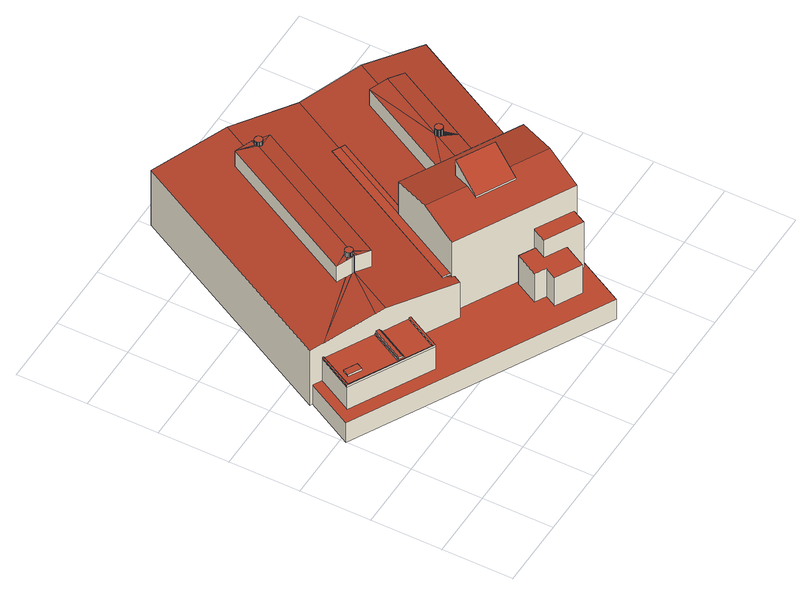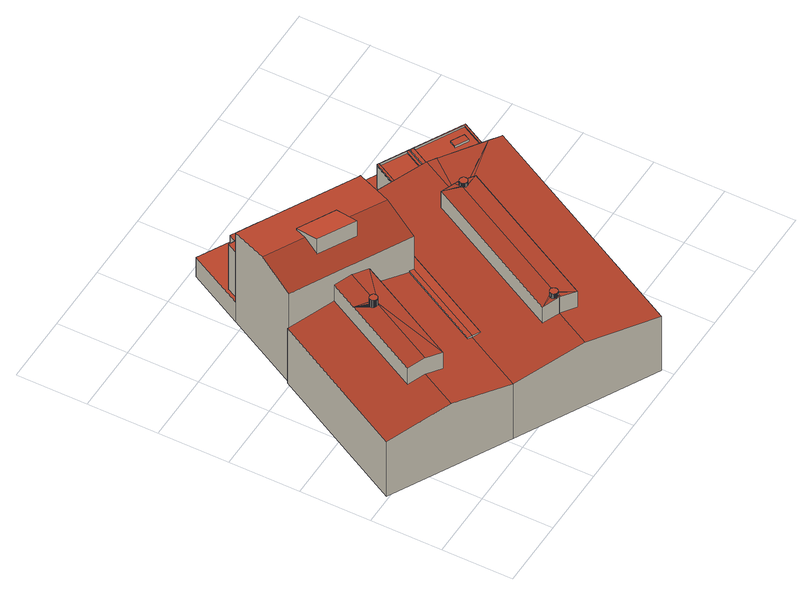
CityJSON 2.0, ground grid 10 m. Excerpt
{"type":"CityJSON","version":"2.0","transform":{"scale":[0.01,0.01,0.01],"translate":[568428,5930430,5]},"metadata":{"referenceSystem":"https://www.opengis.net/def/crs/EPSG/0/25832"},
"CityObjects":{
"building1":{"type":"Building","attributes":{"Grundfläche 2D":"1743.526719","Grundhöhe NN":"5.417"},"children":["building1-1","building1-2","building1-3","building1-4","building1-5","building1-6","building1-7"],"geometry":[{"type":"MultiSurface","lod":"3","boundaries":[[[0,1,2,3,4,5,6,7]],[[8,9,10,11,12]],[[13,14,15,16]],[[17,18,19,20,21,22,23,24,25,26,27,28,29,30,31,32]],[[33,34,35,36,37,38,39,40,31,41,42]],[[31,40,43]],[[31,43,44]],[[31,44,45]],[[31,45,32]],[[41,46,42]],[[46,47,42]],[[48,49,50,51,46,52,53]],[[46,51,54]],[[55,56,47,46,54,57]],[[52,58,59]],[[58,60,61]],[[58,61,59]],[[62,63,52]],[[62,52,64]],[[63,65,52]],[[65,53,52]],[[52,59,64]],[[66,60,58]],[[67,68,69,60,66]],[[70,69,68]],[[71,69,70]],[[72,69,71]],[[73,74,75,76,77,78,79,80,81,60,69,72]],[[82,83,84,85,86,87,88,89,90,91,28,27,92]],[[83,82,93]],[[83,93,94]],[[83,94,95]],[[96,75,83,95,97]],[[96,98,75]],[[75,98,76]],[[99,100,101,102,103,85,84,104,105]],[[91,106,28]],[[106,107,28]],[[107,108,28]],[[28,108,109,29]],[[110,111,112]],[[113,114,115,116,117,118,119,120,121,122,104,84,110,112,123]],[[124,125,110,126,127,128]],[[129,110,125,130]],[[131,111,110,129,132]],[[133,127,126]],[[133,134,135,136,137,138,128,127]],[[30,29,139]],[[140,141,30,139,142]],[[143,30,141,144]],[[145,146,147,135,134,30,143,148]],[[149,150,151,152,153,154,155,156,157,158,159,160,161,162,163,164,165,166,167]],[[154,168,169]],[[154,169,155]],[[170,171,172,173,174,175,176,162,161,177,178]],[[173,172,179]],[[180,181,182,172,183]],[[184,172,182]],[[172,184,185,179]],[[181,180,186]],[[186,180,151,150,187]],[[61,188,59]],[[189,190,191,192,193,194,195,196]],[[197,198,191,190]],[[199,200,201,202,203,204,205,206]],[[202,201,207]],[[208,209,210,211,212,213,214,215,216,217,218,199,219,220]],[[199,218,221]],[[199,221,222]],[[199,222,223]],[[224,199,223,225]],[[199,224,226]],[[199,226,227]],[[228,199,227,229]],[[199,228,230]],[[199,230,231]],[[232,233,234,199,231,235]],[[199,234,236]],[[199,236,237]],[[199,237,200]],[[208,238,239]],[[208,239,240]],[[241,242,208,240,243]],[[208,242,209]],[[224,244,226]],[[202,207,245]],[[246,247,248,202,245,249]],[[250,251,252,208,220]],[[253,251,254,255]],[[251,253,252]],[[202,256,257,258,259,260,261,254,262,203]],[[254,261,255]],[[263,202,248,264]],[[202,263,256]],[[252,265,208]],[[265,266,208]],[[266,267,208]],[[267,238,208]],[[268,269,270,271,272,273,274,275,276,277,278,279,280,281,282,283,284,285,286,287]],[[288,289,290,291,292,293,294,295,296,297]],[[298,299,289,288,300,301,302,303,304,293,292]],[[184,305,185]],[[306,307,160,159,308,309,310,311,312,313]],[[314,315,307,306,316,317,318,319,320,321,322,323]],[[324,325,326,327,328,329,330,331,332,333]],[[4,3,283,282]],[[282,281,5,4]],[[281,280,6,5]],[[280,279,7,6]],[[0,7,279,278]],[[1,0,278,277]],[[283,3,2,10,9,8,284]],[[11,10,2,1,277,276]],[[275,12,11,276]],[[289,299,14,13,290]],[[299,298,15,14]],[[291,16,15,298,292]],[[291,290,13,16]],[[31,174,173,179,185,305,184,66,58,52,46,41]],[[184,182,181,68,67,66]],[[68,181,186]],[[68,186,70]],[[71,70,186,187]],[[187,150,72,71]],[[167,166,165,83,75,74,73,72,150,149]],[[84,83,165,164]],[[164,163,162,126,110,84]],[[162,176,133,126]],[[30,134,133,176,175]],[[31,30,175,174]],[[159,158,192,191]],[[193,192,158,157]],[[157,156,194,193]],[[156,155,195,194]],[[155,169,196,195]],[[169,168,189,196]],[[198,197,309,308]],[[308,159,191,198]],[[320,319,318,317,219,199,206,205,204,322,321]],[[317,316,306,313,251,250,220,219]],[[311,310,254,251,313,312]],[[272,271,334,335]],[[273,272,335,336]],[[274,273,336,337]],[[168,154,302,301,300,288,297,190,189]],[[285,284,8,12,275,274,304,303,302,154,153]],[[294,293,304,274,337,338,323]],[[204,203,262,254,310,309,197,190,297,296,295,294,323,322]],[[177,161,160,339,340]],[[178,177,340,341]],[[331,330,329,328,327,326,325,324,287,286,152,151,180,183,172,171,170,178,341,334,271,270]],[[152,286,285,153]],[[314,323,338,342]],[[315,314,342,343]],[[339,160,307,315,343]],[[331,270,269,332]],[[332,269,268,333]],[[333,268,287,324]],[[342,338,337,336,335,334,341,340,339,343]]],"semantics":{"surfaces":[{"type":"RoofSurface"},{"type":"WallSurface"},{"type":"GroundSurface"}],"values":[0,0,0,0,0,0,0,0,0,0,0,0,0,0,0,0,0,0,0,0,0,0,0,0,0,0,0,0,0,0,0,0,0,0,0,0,0,0,0,0,0,0,0,0,0,0,0,0,0,0,0,0,0,0,0,0,0,0,0,0,0,0,0,0,0,0,0,0,0,0,0,0,0,0,0,0,0,0,0,0,0,0,0,0,0,0,0,0,0,0,0,0,0,0,0,0,0,0,0,0,0,0,0,0,0,1,1,1,1,1,1,1,1,1,1,1,1,1,1,1,1,1,1,1,1,1,1,1,1,1,1,1,1,1,1,1,1,1,1,1,1,1,1,1,1,1,1,1,1,1,1,1,1,1,1,1,1,1,2]}}]},
"building1-1":{"type":"BuildingInstallation","parents":["building1"],"geometry":[{"type":"MultiSurface","lod":"3","boundaries":[[[344,345,346,347,348,349,350,351,352,353,354,355,356,357,358,359,360,361,362,363,364,365,366,367,368,369,370,371,372,373,374,375,376,377,378,379,380,381,382,383,384,385,386,387,388,389,390,391,392,393]],[[350,349,91,90]],[[345,344,29,109]],[[346,345,109,108]],[[347,346,108,107]],[[348,347,107,106]],[[349,348,106,91]],[[351,350,90,89]],[[352,351,89,88]],[[353,352,88,87]],[[354,353,87,86]],[[355,354,86,85]],[[356,355,85,103]],[[357,356,103,102]],[[358,357,102,101]],[[359,358,101,100]],[[360,359,100,99]],[[361,360,99,105]],[[362,361,105,104]],[[363,362,104,122]],[[364,363,122,121]],[[365,364,121,120]],[[366,365,120,119]],[[367,366,119,118]],[[368,367,118,117]],[[369,368,117,116]],[[370,369,116,115]],[[371,370,115,114]],[[372,371,114,113]],[[373,372,113,123]],[[374,373,123,112]],[[374,112,111]],[[375,374,111,131]],[[376,375,131,132]],[[377,376,132,129]],[[378,377,129,130]],[[124,379,378,130,125]],[[380,379,124,128]],[[381,380,128,138]],[[382,381,138,137]],[[135,383,382,137,136]],[[384,383,135,147]],[[385,384,147,146]],[[386,385,146,145]],[[387,386,145,148]],[[388,387,148,143]],[[389,388,143,144]],[[390,389,144,141]],[[391,390,141,140]],[[392,391,140,142]],[[393,392,142,139]],[[344,393,139,29]]],"semantics":{"surfaces":[{"type":"RoofSurface"},{"type":"WallSurface"}],"values":[0,1,1,1,1,1,1,1,1,1,1,1,1,1,1,1,1,1,1,1,1,1,1,1,1,1,1,1,1,1,1,1,1,1,1,1,1,1,1,1,1,1,1,1,1,1,1,1,1,1,1,1]}}]},
"building1-2":{"type":"BuildingInstallation","parents":["building1"],"geometry":[{"type":"MultiSurface","lod":"3","boundaries":[[[394,395,396,397,398,399,400,401,402,403,404,405,406,407,408,409,410,411,412,413,414,415,416,417,418,419,420,421,422,423,424,425,426,427,428,429,430,431,432,433,434,435,436,437,438,439,440,441,442,443,444,445]],[[438,437,53,65]],[[51,433,432,57,54]],[[434,433,51,50]],[[435,434,50,49]],[[436,435,49,48]],[[437,436,48,53]],[[439,438,65,63]],[[440,439,63,62]],[[441,440,62,64]],[[442,441,64,59]],[[61,443,442,59,188]],[[444,443,61,60]],[[445,444,60,81]],[[394,445,81,80]],[[395,394,80,79]],[[396,395,79,78]],[[397,396,78,77]],[[398,397,77,76]],[[96,399,398,76,98]],[[400,399,96,97]],[[401,400,97,95]],[[402,401,95,94]],[[403,402,94,93]],[[404,403,93,82]],[[405,404,82,92]],[[406,405,92,27]],[[407,406,27,26]],[[408,407,26,25]],[[409,408,25,24]],[[410,409,24,23]],[[411,410,23,22]],[[412,411,22,21]],[[413,412,21,20]],[[414,413,20,19]],[[415,414,19,18]],[[416,415,18,17]],[[417,416,17,32]],[[418,417,32,45]],[[419,418,45,44]],[[420,419,44,43]],[[421,420,43,40]],[[422,421,40,39]],[[423,422,39,38]],[[424,423,38,37]],[[425,424,37,36]],[[426,425,36,35]],[[427,426,35,34]],[[428,427,34,33]],[[47,56,430,429,428,33,42]],[[431,430,56,55]],[[432,431,55,57]]],"semantics":{"surfaces":[{"type":"RoofSurface"},{"type":"WallSurface"}],"values":[0,1,1,1,1,1,1,1,1,1,1,1,1,1,1,1,1,1,1,1,1,1,1,1,1,1,1,1,1,1,1,1,1,1,1,1,1,1,1,1,1,1,1,1,1,1,1,1,1,1,1,1]}}]},
"building1-3":{"type":"BuildingInstallation","parents":["building1"],"geometry":[{"type":"MultiSurface","lod":"3","boundaries":[[[446,447,448,449,450,451,452,453,454,455,456,457,458,459,460,461,462,463,464,465,466,467,468,469,470,471,472,473,474,475,476,477,478,479,480,481,482,483,484,485,486,487,488,489,490,491,492,493,494,495,496,497,498,499]],[[449,448,235,231]],[[498,497,237,236]],[[499,498,236,234]],[[446,499,234,233]],[[447,446,233,232]],[[448,447,232,235]],[[450,449,231,230]],[[451,450,230,228]],[[452,451,228,229]],[[453,452,229,227]],[[227,454,453]],[[455,454,226,244]],[[456,455,244,224]],[[457,456,224,225]],[[458,457,225,223]],[[459,458,223,222]],[[460,459,222,221]],[[461,460,221,218]],[[462,461,218,217]],[[463,462,217,216]],[[464,463,216,215]],[[465,464,215,214]],[[466,465,214,213]],[[467,466,213,212]],[[468,467,212,211]],[[469,468,211,210]],[[470,469,210,209]],[[471,470,209,242]],[[472,471,242,241]],[[473,472,241,243]],[[474,473,243,240]],[[475,474,240,239]],[[476,475,239,238]],[[238,267,476]],[[477,476,267,266]],[[478,477,266,265]],[[479,478,265,252]],[[480,479,252,253]],[[481,480,253,255]],[[482,481,255,261]],[[483,482,261,260]],[[484,483,260,259]],[[485,484,259,258]],[[486,485,258,257]],[[487,486,257,256]],[[488,487,256,263]],[[489,488,263,264]],[[247,490,489,264,248]],[[491,490,247,246]],[[492,491,246,249]],[[493,492,249,245]],[[494,493,245,207]],[[495,494,207,201]],[[496,495,201,200]],[[497,496,200,237]]],"semantics":{"surfaces":[{"type":"RoofSurface"},{"type":"WallSurface"}],"values":[0,1,1,1,1,1,1,1,1,1,1,1,1,1,1,1,1,1,1,1,1,1,1,1,1,1,1,1,1,1,1,1,1,1,1,1,1,1,1,1,1,1,1,1,1,1,1,1,1,1,1,1,1,1,1,1]}}]},
"building1-4":{"type":"BuildingInstallation","parents":["building1"],"geometry":[{"type":"MultiSurface","lod":"3","boundaries":[[[500,501,502,503,504,505,506,507,508,509]],[[503,502,325,510]],[[511,504,503,510]],[[505,512,513,506]],[[513,330,507,506]],[[331,508,507,330]],[[331,332,509,508]],[[332,333,500,509]],[[333,324,501,500]],[[325,502,501,324]]],"semantics":{"surfaces":[{"type":"RoofSurface"},{"type":"WallSurface"}],"values":[0,1,1,1,1,1,1,1,1,1]}}]},
"building1-5":{"type":"BuildingInstallation","parents":["building1"],"geometry":[{"type":"MultiSurface","lod":"3","boundaries":[[[514,515,516,517]],[[517,516,518,519]],[[514,517,519,520]],[[514,520,521,515]],[[516,515,521,327,328,518]]],"semantics":{"surfaces":[{"type":"RoofSurface"},{"type":"WallSurface"}],"values":[0,1,1,1,1]}}]},
"building1-6":{"type":"BuildingInstallation","parents":["building1"],"geometry":[{"type":"MultiSurface","lod":"3","boundaries":[[[522,523,524,525]],[[525,524,526,527]],[[522,525,527,528]],[[523,522,528,529]],[[524,523,529,526]]],"semantics":{"surfaces":[{"type":"RoofSurface"},{"type":"WallSurface"}],"values":[0,1,1,1,1]}}]},
"building1-7":{"type":"BuildingInstallation","parents":["building1"],"geometry":[{"type":"MultiSurface","lod":"3","boundaries":[[[521,520,519,518,530,531,532,533]],[[518,328,329,530]],[[505,504,532,531]],[[504,511,326,533,532]],[[327,521,533,326]],[[512,505,531,530,329]]],"semantics":{"surfaces":[{"type":"RoofSurface"},{"type":"WallSurface"}],"values":[0,1,1,1,1,1]}}]}
},
"vertices":[
[3352,498,885],[3522,818,885],[3228,974,885],[3318,1143,885],[3098,1260,885],[2928,939,885],[3083,856,885],[2993,688,885],[3335,1174,1185],[3318,1143,1185],[3228,974,1185],[3739,702,1185],[3846,903,1185],[3245,2233,1941],[3023,1816,1716],[3535,1544,1716],[3756,1961,1941],[1635,2873,1430],[1642,2873,1431],[1649,2872,1432],[1656,2871,1433],[1662,2868,1434],[1669,2865,1435],[1674,2861,1437],[1679,2856,1438],[1684,2851,1439],[1688,2845,1440],[1691,2839,1441],[2666,4678,1441],[2671,4687,1441],[2498,4912,1397],[1408,2858,1397],[1629,2872,1429],[1584,2817,1427],[1585,2824,1426],[1586,2831,1426],[1588,2837,1426],[1591,2844,1425],[1594,2850,1426],[1599,2855,1426],[1604,2860,1426],[1523,2797,1419],[1585,2812,1427],[1609,2864,1427],[1615,2867,1427],[1622,2870,1428],[1525,2796,1420],[1585,2811,1427],[1605,2775,1433],[1600,2779,1432],[1595,2785,1431],[1592,2790,1430],[1596,2758,1433],[1611,2771,1434],[1592,2791,1430],[1586,2803,1428],[1585,2810,1427],[1589,2797,1429],[1601,2755,1434],[1641,2763,1440],[1651,2764,1441],[1644,2763,1440],[1630,2763,1438],[1623,2765,1437],[1637,2763,1439],[1617,2767,1436],[1604,2754,1435],[1608,2752,1436],[1631,2739,1440],[1649,2761,1441],[1632,2739,1440],[1635,2737,1441],[1636,2737,1440],[1651,2729,1438],[1677,2715,1433],[1682,2712,1432],[1685,2786,1437],[1680,2780,1438],[1675,2776,1438],[1670,2772,1438],[1664,2768,1439],[1657,2766,1440],[1694,2825,1439],[1856,2620,1397],[2946,4674,1397],[2733,4654,1428],[2726,4653,1429],[2719,4653,1430],[2712,4654,1432],[2706,4655,1433],[2699,4658,1434],[2693,4661,1435],[1693,2832,1440],[1695,2818,1439],[1694,2812,1438],[1693,2805,1438],[1688,2792,1437],[1691,2798,1437],[1687,2790,1437],[2763,4671,1425],[2758,4666,1426],[2752,4662,1426],[2746,4658,1427],[2740,4656,1428],[2771,4682,1425],[2767,4676,1425],[2687,4665,1436],[2682,4670,1438],[2678,4675,1439],[2674,4681,1440],[2766,4769,1433],[2750,4755,1434],[2751,4755,1434],[2762,4746,1432],[2766,4741,1430],[2770,4735,1429],[2773,4729,1428],[2775,4722,1427],[2777,4716,1427],[2777,4709,1426],[2777,4702,1426],[2776,4695,1425],[2774,4688,1425],[2757,4751,1433],[2718,4763,1440],[2719,4763,1440],[2726,4791,1441],[2714,4769,1441],[2711,4762,1441],[2732,4762,1438],[2725,4763,1439],[2745,4758,1435],[2738,4761,1436],[2725,4791,1441],[2709,4800,1438],[2692,4754,1439],[2694,4755,1439],[2698,4758,1439],[2704,4760,1440],[2669,4693,1440],[2667,4707,1439],[2667,4714,1438],[2667,4700,1439],[2670,4728,1438],[2668,4721,1438],[2677,4740,1438],[2681,4745,1438],[2686,4750,1438],[2673,4734,1438],[1651,2729,1154],[1636,2737,1156],[1301,2102,1156],[2251,1598,1001],[2314,1716,1001],[2282,1733,1006],[2247,1791,1015],[2198,1816,1023],[2213,1845,1023],[3383,4048,1023],[3483,3995,1006],[3922,4823,1006],[3004,5311,1156],[2726,4791,1156],[2766,4769,1150],[2946,4674,1121],[1856,2620,1121],[1682,2712,1149],[1677,2715,1150],[2298,1763,1006],[2247,1790,1015],[363,2600,1012],[482,2537,1031],[499,2528,1033],[1523,2797,1139],[1408,2858,1121],[2498,4912,1122],[2725,4791,1156],[2028,5828,1006],[326,2620,1006],[1525,2796,1139],[1166,2174,1136],[1631,2739,1156],[1608,2752,1152],[1155,2180,1134],[1604,2754,1151],[1596,2758,1150],[1632,2739,1156],[1635,2737,1156],[1642,2763,1440],[2298,1763,1038],[2856,2814,1038],[3483,3995,1038],[3383,4048,1038],[2213,1845,1038],[2198,1816,1038],[2247,1791,1038],[2247,1790,1038],[2923,2778,1038],[3550,3960,1038],[4092,2663,1403],[3928,2821,1441],[3922,2825,1442],[3899,2840,1447],[3659,2387,1447],[3883,2268,1403],[4084,2647,1403],[4090,2659,1403],[3921,2825,1443],[3948,2933,1447],[3975,2921,1442],[3981,2918,1441],[3987,2914,1440],[3992,2910,1439],[3997,2905,1437],[4001,2899,1436],[4004,2893,1435],[4007,2887,1434],[4009,2880,1434],[4010,2873,1433],[4672,3755,1403],[4448,3874,1447],[4010,2866,1432],[4009,2859,1432],[4007,2853,1432],[4001,2840,1432],[4005,2846,1432],[3997,2835,1432],[3997,2834,1432],[3987,2825,1432],[3993,2829,1432],[3981,2821,1433],[3975,2818,1434],[3962,2815,1436],[3955,2814,1436],[3948,2815,1438],[3969,2816,1435],[3941,2816,1439],[3935,2818,1440],[3943,2923,1447],[3947,2924,1447],[3950,2924,1446],[3961,2924,1444],[3968,2923,1443],[3954,2924,1445],[3998,2836,1432],[3917,2829,1443],[3908,2839,1446],[3905,2846,1447],[3904,2848,1447],[3912,2834,1445],[4442,3877,1446],[4216,3997,1403],[3922,2914,1445],[3917,2909,1444],[3428,2510,1403],[3912,2904,1444],[3900,2866,1445],[3900,2872,1445],[3901,2879,1444],[3902,2886,1444],[3905,2892,1444],[3908,2899,1444],[3653,2391,1446],[3901,2859,1446],[3902,2852,1447],[3928,2917,1445],[3934,2920,1446],[3941,2922,1447],[1346,1426,385],[212,2028,385],[482,2537,385],[363,2600,385],[4,1924,385],[3465,87,385],[3886,882,385],[3846,903,385],[3739,702,385],[3522,818,385],[3352,498,385],[2993,688,385],[3083,856,385],[2928,939,385],[3098,1260,385],[3318,1143,385],[3335,1174,385],[2314,1716,385],[2251,1598,385],[1616,1935,385],[2571,2276,1725],[3115,1987,1725],[3245,2233,1672],[3756,1961,1672],[3626,1716,1725],[4174,1425,1725],[4460,1962,1610],[3659,2387,1610],[3653,2391,1610],[2856,2814,1610],[3535,1544,1689],[3023,1816,1689],[2333,1829,1630],[2298,1763,1616],[2282,1733,1610],[2314,1716,1610],[3886,882,1610],[1601,2755,1151],[4442,3877,1166],[4719,4400,1166],[3550,3960,1020],[2923,2778,1020],[3428,2510,1121],[3599,2834,1121],[3622,2876,1121],[4216,3997,1121],[4480,1952,1006],[5546,3961,1006],[4448,3874,1165],[4672,3755,1122],[4092,2663,1122],[4090,2659,1122],[4084,2647,1122],[4060,2603,1121],[3883,2268,1122],[4460,1962,1010],[1616,1935,772],[1589,1950,772],[1235,2138,772],[1210,2151,772],[1166,2174,772],[1155,2180,772],[499,2528,772],[482,2537,772],[212,2028,772],[1346,1426,772],[363,2600,42],[4,1924,42],[3465,87,42],[3886,882,42],[4460,1962,42],[3922,4823,42],[2028,5828,42],[326,2620,42],[4480,1952,42],[5546,3961,42],
[2671,4687,1503],[2674,4681,1503],[2678,4675,1503],[2682,4670,1503],[2687,4665,1503],[2693,4661,1503],[2699,4658,1503],[2706,4655,1503],[2712,4654,1503],[2719,4653,1503],[2726,4653,1503],[2733,4654,1503],[2740,4656,1503],[2746,4658,1503],[2752,4662,1503],[2758,4666,1503],[2763,4671,1503],[2767,4676,1503],[2771,4682,1503],[2774,4688,1503],[2776,4695,1503],[2777,4702,1503],[2777,4709,1503],[2777,4716,1503],[2775,4722,1503],[2773,4729,1503],[2770,4735,1503],[2766,4741,1503],[2762,4746,1503],[2757,4751,1503],[2751,4755,1503],[2745,4758,1503],[2738,4761,1503],[2732,4762,1503],[2725,4763,1503],[2718,4763,1503],[2711,4762,1503],[2704,4760,1503],[2698,4758,1503],[2692,4754,1503],[2686,4750,1503],[2681,4745,1503],[2677,4740,1503],[2673,4734,1503],[2670,4728,1503],[2668,4721,1503],[2667,4714,1503],[2667,4707,1503],[2667,4700,1503],[2669,4693,1503],
[1664,2768,1503],[1670,2772,1503],[1675,2776,1503],[1680,2780,1503],[1685,2786,1503],[1688,2792,1503],[1691,2798,1503],[1693,2805,1503],[1694,2812,1503],[1695,2818,1503],[1694,2825,1503],[1693,2832,1503],[1691,2839,1503],[1688,2845,1503],[1684,2851,1503],[1679,2856,1503],[1674,2861,1503],[1669,2865,1503],[1662,2868,1503],[1656,2871,1503],[1649,2872,1503],[1642,2873,1503],[1635,2873,1503],[1629,2872,1503],[1622,2870,1503],[1615,2867,1503],[1609,2864,1503],[1604,2860,1503],[1599,2855,1503],[1594,2850,1503],[1591,2844,1503],[1588,2837,1503],[1586,2831,1503],[1585,2824,1503],[1584,2817,1503],[1585,2812,1503],[1585,2810,1503],[1586,2803,1503],[1589,2797,1503],[1592,2791,1503],[1595,2785,1503],[1600,2779,1503],[1605,2775,1503],[1611,2771,1503],[1617,2767,1503],[1623,2765,1503],[1630,2763,1503],[1637,2763,1503],[1641,2763,1503],[1644,2763,1503],[1651,2764,1503],[1657,2766,1503],
[3955,2814,1556],[3962,2815,1556],[3969,2816,1556],[3975,2818,1556],[3981,2821,1556],[3987,2825,1556],[3993,2829,1556],[3997,2834,1556],[3997,2835,1556],[3998,2836,1556],[4001,2840,1556],[4005,2846,1556],[4007,2853,1556],[4009,2859,1556],[4010,2866,1556],[4010,2873,1556],[4009,2880,1556],[4007,2887,1556],[4004,2893,1556],[4001,2899,1556],[3997,2905,1556],[3992,2910,1556],[3987,2914,1556],[3981,2918,1556],[3975,2921,1556],[3968,2923,1556],[3961,2924,1556],[3954,2924,1556],[3950,2924,1556],[3947,2924,1556],[3941,2922,1556],[3934,2920,1556],[3928,2917,1556],[3922,2914,1556],[3917,2909,1556],[3912,2904,1556],[3908,2899,1556],[3905,2892,1556],[3902,2886,1556],[3901,2879,1556],[3900,2872,1556],[3900,2866,1556],[3901,2859,1556],[3902,2852,1556],[3905,2846,1556],[3908,2839,1556],[3912,2834,1556],[3917,2829,1556],[3921,2825,1556],[3922,2825,1556],[3928,2821,1556],[3935,2818,1556],[3941,2816,1556],[3948,2815,1556],
[1346,1426,803],[1616,1935,803],[1589,1950,803],[1327,1456,803],[973,1643,803],[893,1686,803],[237,2034,803],[499,2528,803],[482,2537,803],[212,2028,803],[1327,1456,772],[973,1643,772],[893,1686,772],[237,2034,772],
[957,1676,838],[1210,2151,838],[1166,2174,838],[914,1699,838],[1166,2174,806],[914,1699,806],[957,1676,806],[1210,2151,806],
[601,2105,803],[422,2200,803],[375,2109,803],[553,2015,803],[375,2109,772],[553,2015,772],[601,2105,772],[422,2200,772],
[1155,2180,806],[893,1686,806],[973,1643,806],[1235,2138,806]
]}
